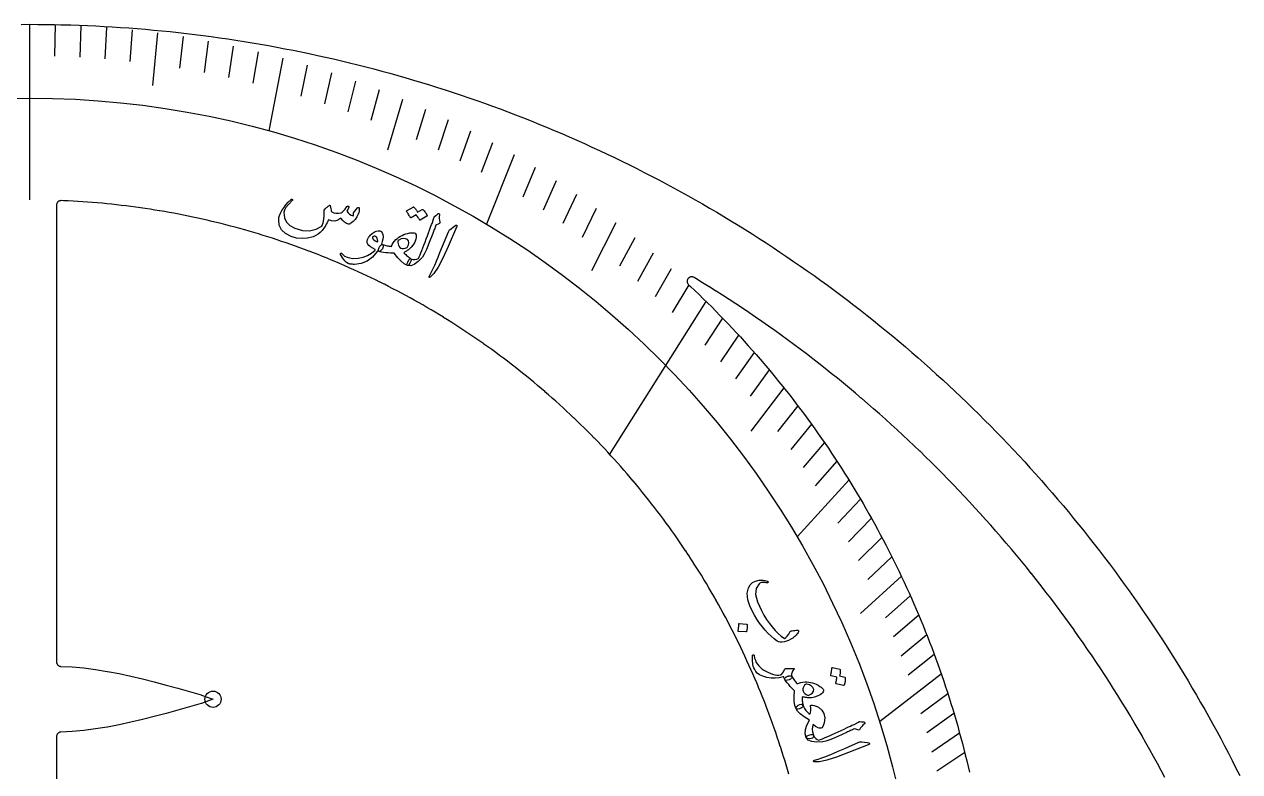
# Model space of a CAD drawing. Header units: millimetres. Extents: x -74 to 74, y -74 to 74.
# Drawn here: x -0.3 to 66.5, y 33.2 to 74.2 of the extents above; entities that cross this region are included whole.
import ezdxf

# ---------------------------------------------------------------- set-up
doc = ezdxf.new("R2010")
doc.units = ezdxf.units.MM
for name, color, linetype in [('CUT_INNER', 6, 'Continuous'), ('CUT_OUTER', 1, 'Continuous'), ('ENGRAVE', 7, 'Continuous'), ('ENGRAVE_FINE', 8, 'Continuous'), ('TEXT', 5, 'Continuous')]:
    doc.layers.add(name, color=color, linetype=linetype)

msp = doc.modelspace()

# ---------------------------------------------------------------- linework, layer by layer
at = {"layer": 'CUT_INNER'}
for points in [[(41.7367, 33.0445), (41.6638, 33.2989), (41.6633, 33.3004), (41.5889, 33.5543), (41.5884, 33.5558), (41.5124, 33.8093), (41.5119, 33.8107), (41.4343, 34.0637), (41.4339, 34.0652), (41.3547, 34.3177), (41.3543, 34.3192), (41.2736, 34.5712), (41.2731, 34.5727), (41.1909, 34.8242), (41.1904, 34.8257), (41.1066, 35.0767), (41.1061, 35.0782), (41.0208, 35.3287), (41.0203, 35.3301), (40.9334, 35.5801), (40.9329, 35.5816), (40.8445, 35.831), (40.844, 35.8324), (40.7541, 36.0813), (40.7536, 36.0828), (40.6621, 36.3311), (40.6616, 36.3326), (40.5686, 36.5803), (40.5681, 36.5818), (40.4736, 36.829), (40.473, 36.8304), (40.377, 37.077), (40.3765, 37.0784), (40.279, 37.3245), (40.2784, 37.3259), (40.1794, 37.5713), (40.1788, 37.5727), (40.0783, 37.8175), (40.0777, 37.819), (39.9757, 38.0631), (39.9751, 38.0646), (39.8715, 38.3081), (39.8709, 38.3095), (39.7659, 38.5524), (39.7653, 38.5538), (39.6588, 38.7961), (39.6582, 38.7975), (39.5502, 39.0391), (39.5496, 39.0405), (39.4401, 39.2815), (39.4395, 39.2829), (39.3285, 39.5231), (39.3279, 39.5245), (39.2155, 39.7641), (39.2148, 39.7655), (39.1009, 40.0044), (39.1003, 40.0057), (38.9849, 40.2439), (38.9842, 40.2453), (38.8674, 40.4828), (38.8668, 40.4842), (38.7485, 40.7209), (38.7478, 40.7223), (38.6281, 40.9583), (38.6274, 40.9597), (38.5062, 41.1949), (38.5055, 41.1963), (38.3829, 41.4308), (38.3822, 41.4322), (38.2582, 41.666), (38.2575, 41.6673), (38.132, 41.9003), (38.1313, 41.9017), (38.0044, 42.1339), (38.0036, 42.1353), (37.8753, 42.3667), (37.8746, 42.368), (37.7448, 42.5987), (37.7441, 42.6), (37.6129, 42.8299), (37.6122, 42.8312), (37.4796, 43.0603), (37.4788, 43.0616), (37.3449, 43.2898), (37.3441, 43.2912), (37.2087, 43.5186), (37.2079, 43.5199), (37.0712, 43.7465), (37.0704, 43.7478), (36.9323, 43.9735), (36.9315, 43.9748), (36.7919, 44.1997), (36.7911, 44.201), (36.6502, 44.425), (36.6494, 44.4263), (36.5071, 44.6495), (36.5063, 44.6507), (36.3627, 44.873), (36.3618, 44.8743), (36.2168, 45.0957), (36.216, 45.097), (36.0697, 45.3175), (36.0688, 45.3187), (35.9211, 45.5383), (35.9202, 45.5396), (35.7712, 45.7583), (35.7703, 45.7595), (35.6199, 45.9773), (35.6191, 45.9786), (35.4673, 46.1954), (35.4665, 46.1966), (35.3134, 46.4125), (35.3125, 46.4138), (35.1582, 46.6288), (35.1573, 46.63), (35.0016, 46.844), (35.0007, 46.8452), (34.8437, 47.0583), (34.8428, 47.0595), (34.6845, 47.2716), (34.6835, 47.2728), (34.5239, 47.4839), (34.523, 47.4851), (34.3621, 47.6953), (34.3612, 47.6965), (34.199, 47.9056), (34.1981, 47.9068), (34.0346, 48.1149), (34.0337, 48.1161), (33.8689, 48.3233), (33.868, 48.3245), (33.702, 48.5306), (33.701, 48.5318), (33.5337, 48.7369), (33.5328, 48.738), (33.3643, 48.9421), (33.3633, 48.9433), (33.1935, 49.1463), (33.1925, 49.1475), (33.0215, 49.3494), (33.0205, 49.3506), (32.8483, 49.5515), (32.8473, 49.5527), (32.6738, 49.7525), (32.6728, 49.7537), (32.4981, 49.9525), (32.4971, 49.9536), (32.3212, 50.1514), (32.3202, 50.1525), (32.143, 50.3491), (32.142, 50.3503), (31.9637, 50.5458), (31.9626, 50.5469), (31.7831, 50.7414), (31.7821, 50.7425), (31.6014, 50.9358), (31.6003, 50.937), (31.4184, 51.1292), (31.4174, 51.1303), (31.2343, 51.3214), (31.2332, 51.3225), (31.049, 51.5125), (31.0479, 51.5136), (30.8625, 51.7024), (30.8615, 51.7035), (30.6749, 51.8912), (30.6738, 51.8923), (30.4861, 52.0789), (30.485, 52.0799), (30.2962, 52.2653), (30.2951, 52.2664), (30.1051, 52.4506), (30.104, 52.4517), (29.9129, 52.6348), (29.9118, 52.6358), (29.7195, 52.8177), (29.7184, 52.8188), (29.5251, 52.9995), (29.524, 53.0005), (29.3295, 53.1801), (29.3284, 53.1811), (29.1329, 53.3594), (29.1317, 53.3604), (28.9351, 53.5376), (28.9339, 53.5386), (28.7362, 53.7145), (28.7351, 53.7155), (28.5363, 53.8902), (28.5351, 53.8912), (28.3353, 54.0647), (28.3341, 54.0657), (28.1332, 54.2379), (28.132, 54.2389), (27.9301, 54.4099), (27.9289, 54.4109), (27.7259, 54.5807), (27.7247, 54.5817), (27.5206, 54.7502), (27.5194, 54.7512), (27.3144, 54.9184), (27.3132, 54.9194), (27.1071, 55.0854), (27.1059, 55.0863), (26.8987, 55.2511), (26.8975, 55.252), (26.6894, 55.4155), (26.6882, 55.4164), (26.4791, 55.5786), (26.4779, 55.5795), (26.2677, 55.7404), (26.2665, 55.7413), (26.0554, 55.9009), (26.0542, 55.9019), (25.8421, 56.0602), (25.8409, 56.0611), (25.6278, 56.2181), (25.6266, 56.219), (25.4126, 56.3747), (25.4113, 56.3756), (25.1964, 56.5299), (25.1951, 56.5308), (24.9792, 56.6839), (24.978, 56.6848), (24.7611, 56.8365), (24.7599, 56.8373), (24.5421, 56.9877), (24.5409, 56.9886), (24.3222, 57.1376), (24.3209, 57.1385), (24.1013, 57.2862), (24.1, 57.2871), (23.8796, 57.4334), (23.8783, 57.4343), (23.6569, 57.5793), (23.6556, 57.5801), (23.4333, 57.7237), (23.432, 57.7246), (23.2089, 57.8668), (23.2076, 57.8676), (22.9836, 58.0085), (22.9823, 58.0094), (22.7574, 58.1489), (22.7561, 58.1497), (22.5304, 58.2878), (22.5291, 58.2886), (22.3025, 58.4254), (22.3012, 58.4261), (22.0738, 58.5615), (22.0724, 58.5623), (21.8442, 58.6962), (21.8429, 58.697), (21.6138, 58.8296), (21.6125, 58.8303), (21.3826, 58.9615), (21.3813, 58.9622), (21.1506, 59.092), (21.1493, 59.0927), (20.9178, 59.221), (20.9165, 59.2218), (20.6843, 59.3487), (20.6829, 59.3494), (20.4499, 59.4749), (20.4486, 59.4756), (20.2148, 59.5996), (20.2134, 59.6003), (19.9789, 59.7229), (19.9775, 59.7236), (19.7422, 59.8448), (19.7409, 59.8455), (19.5049, 59.9652), (19.5035, 59.9659), (19.2667, 60.0842), (19.2654, 60.0848), (19.0279, 60.2017), (19.0265, 60.2023), (18.7883, 60.3177), (18.787, 60.3183), (18.5481, 60.4322), (18.5467, 60.4329), (18.3071, 60.5453), (18.3057, 60.5459), (18.0654, 60.6569), (18.0641, 60.6575), (17.8231, 60.767), (17.8217, 60.7676), (17.5801, 60.8756), (17.5787, 60.8762), (17.3364, 60.9827), (17.335, 60.9833), (17.0921, 61.0883), (17.0907, 61.089), (16.8471, 61.1925), (16.8457, 61.1931), (16.6015, 61.2951), (16.6001, 61.2957), (16.3553, 61.3962), (16.3539, 61.3968), (16.1085, 61.4958), (16.1071, 61.4964), (15.861, 61.5939), (15.8596, 61.5944), (15.613, 61.6904), (15.6116, 61.691), (15.3644, 61.7855), (15.3629, 61.786), (15.1152, 61.879), (15.1137, 61.8795), (14.8654, 61.971), (14.8639, 61.9715), (14.615, 62.0614), (14.6136, 62.0619), (14.3641, 62.1503), (14.3627, 62.1508), (14.1127, 62.2377), (14.1113, 62.2382), (13.8608, 62.3235), (13.8593, 62.324), (13.6083, 62.4078), (13.6068, 62.4083), (13.3553, 62.4905), (13.3538, 62.491), (13.1018, 62.5717), (13.1003, 62.5721), (12.8478, 62.6513), (12.8463, 62.6517), (12.5933, 62.7293), (12.5918, 62.7298), (12.3384, 62.8058), (12.3369, 62.8063), (12.0829, 62.8808), (12.0815, 62.8812), (11.8271, 62.9541), (11.8256, 62.9545), (11.5708, 63.0259), (11.5693, 63.0263), (11.314, 63.0961), (11.3125, 63.0965), (11.0568, 63.1647), (11.0554, 63.1651), (10.7992, 63.2318), (10.7978, 63.2322), (10.5412, 63.2973), (10.5398, 63.2976), (10.2829, 63.3612), (10.2814, 63.3615), (10.0241, 63.4235), (10.0226, 63.4238), (9.7649, 63.4842), (9.7634, 63.4845), (9.5054, 63.5433), (9.5039, 63.5436), (9.2455, 63.6008), (9.244, 63.6011), (8.9853, 63.6567), (8.9838, 63.6571), (8.7247, 63.7111), (8.7232, 63.7114), (8.4638, 63.7638), (8.4623, 63.7641), (8.2026, 63.8149), (8.2011, 63.8152), (7.941, 63.8645), (7.9395, 63.8648), (7.6792, 63.9124), (7.6777, 63.9127), (7.4171, 63.9587), (7.4156, 63.959), (7.1547, 64.0034), (7.1532, 64.0037), (6.892, 64.0465), (6.8905, 64.0468), (6.6291, 64.088), (6.6276, 64.0882), (6.3659, 64.1279), (6.3644, 64.1281), (6.1025, 64.1661), (6.101, 64.1663), (5.8389, 64.2027), (5.8374, 64.203), (5.575, 64.2378), (5.5735, 64.238), (5.3109, 64.2712), (5.3094, 64.2714), (5.0467, 64.3029), (5.0452, 64.3031), (4.7822, 64.3331), (4.7807, 64.3333), (4.5176, 64.3616), (4.516, 64.3618), (4.2528, 64.3885), (4.2512, 64.3887), (3.9878, 64.4138), (3.9863, 64.414), (3.7227, 64.4375), (3.7211, 64.4376), (3.4574, 64.4595), (3.4559, 64.4596), (3.192, 64.4799), (3.1905, 64.48), (2.9265, 64.4987), (2.925, 64.4988), (2.6609, 64.5158), (2.6593, 64.5159), (2.3951, 64.5313), (2.3936, 64.5314), (2.1293, 64.5452), (2.1278, 64.5453), (1.8634, 64.5575), (1.8619, 64.5575), (1.745, 64.5622), (1.7198, 64.5619), (1.6948, 64.5591), (1.6702, 64.5538), (1.6463, 64.5461), (1.6232, 64.536), (1.6013, 64.5237), (1.5808, 64.5091), (1.5618, 64.4927), (1.5445, 64.4743), (1.5292, 64.4544), (1.516, 64.433), (1.505, 64.4104), (1.4963, 64.3867), (1.49, 64.3624), (1.4863, 64.3375), (1.485, 64.3124), (1.485, 39.218), (1.4861, 39.1943), (1.4895, 39.1707), (1.4951, 39.1476), (1.5029, 39.1251), (1.5128, 39.1034), (1.5247, 39.0828), (1.5385, 39.0634), (1.5541, 39.0454), (1.5714, 39.029), (1.5901, 39.0143), (1.6101, 39.0015), (1.6313, 38.9906), (1.6534, 38.9817), (1.6762, 38.975), (1.6996, 38.9705), (1.7233, 38.9683), (2.3379, 38.9395), (2.3431, 38.9392), (2.9838, 38.882), (2.9885, 38.8815), (3.6297, 38.7997), (3.6339, 38.7991), (4.2757, 38.6953), (4.2792, 38.6947), (4.9216, 38.5717), (4.9246, 38.5711), (5.5676, 38.432), (5.5699, 38.4314), (6.2135, 38.279), (6.2153, 38.2785), (6.8594, 38.1156), (6.8607, 38.1152), (7.5047, 37.9445), (8.1505, 37.7675), (8.7964, 37.5857), (8.7977, 37.5854), (9.4391, 37.3974), (9.4462, 37.3951), (10.0823, 37.1665), (10.0875, 37.1643), (10.0823, 37.1622), (9.4462, 36.9336), (9.4391, 36.9313), (8.7977, 36.7433), (8.7964, 36.743), (8.1522, 36.5616), (7.5067, 36.3848), (6.8607, 36.2135), (6.8594, 36.2131), (6.2153, 36.0502), (6.2135, 36.0497), (5.5699, 35.8973), (5.5676, 35.8967), (4.9246, 35.7576), (4.9216, 35.757), (4.2792, 35.634), (4.2757, 35.6334), (3.6339, 35.5296), (3.6297, 35.529), (2.9885, 35.4472), (2.9838, 35.4467), (2.3431, 35.3895), (2.3379, 35.3892), (1.7233, 35.3604), (1.6996, 35.3582), (1.6762, 35.3537), (1.6534, 35.347), (1.6313, 35.3381), (1.6101, 35.3272), (1.5901, 35.3144), (1.5714, 35.2997), (1.5541, 35.2833), (1.5385, 35.2653), (1.5247, 35.2459), (1.5128, 35.2253), (1.5029, 35.2036), (1.4951, 35.1811), (1.4895, 35.158), (1.4861, 35.1344), (1.485, 35.1107), (1.485, 22.7638)], [(62.411, 32.8695), (62.2089, 33.2505), (62.2082, 33.2518), (62.0037, 33.6316), (62.003, 33.6329), (61.7962, 34.0114), (61.7954, 34.0127), (61.5863, 34.3899), (61.5856, 34.3912), (61.3741, 34.7671), (61.3734, 34.7685), (61.1597, 35.1431), (61.1589, 35.1444), (60.9429, 35.5177), (60.9421, 35.519), (60.7238, 35.8909), (60.723, 35.8923), (60.5024, 36.2629), (60.5016, 36.2642), (60.2788, 36.6334), (60.278, 36.6347), (60.0529, 37.0026), (60.0521, 37.0039), (59.8247, 37.3704), (59.8239, 37.3717), (59.5943, 37.7367), (59.5934, 37.738), (59.3616, 38.1017), (59.3608, 38.103), (59.1267, 38.4652), (59.1259, 38.4665), (58.8896, 38.8273), (58.8887, 38.8286), (58.6502, 39.1879), (58.6494, 39.1892), (58.4087, 39.547), (58.4078, 39.5483), (58.1649, 39.9047), (58.164, 39.9059), (57.919, 40.2608), (57.9181, 40.2621), (57.6708, 40.6154), (57.6699, 40.6167), (57.4205, 40.9685), (57.4196, 40.9698), (57.1681, 41.3201), (57.1672, 41.3213), (56.9135, 41.6701), (56.9126, 41.6713), (56.6567, 42.0185), (56.6558, 42.0198), (56.3978, 42.3654), (56.3969, 42.3666), (56.1368, 42.7106), (56.1359, 42.7118), (55.8737, 43.0543), (55.8727, 43.0555), (55.6085, 43.3963), (55.6075, 43.3975), (55.3411, 43.7367), (55.3402, 43.7379), (55.0717, 44.0754), (55.0708, 44.0766), (54.8003, 44.4125), (54.7993, 44.4137), (54.5267, 44.7479), (54.5257, 44.7491), (54.2511, 45.0816), (54.2501, 45.0828), (53.9735, 45.4137), (53.9725, 45.4149), (53.6938, 45.744), (53.6928, 45.7452), (53.4121, 46.0726), (53.4111, 46.0738), (53.1284, 46.3995), (53.1274, 46.4006), (52.8427, 46.7246), (52.8417, 46.7257), (52.555, 47.0479), (52.554, 47.0491), (52.2654, 47.3695), (52.2643, 47.3707), (51.9737, 47.6893), (51.9727, 47.6905), (51.6801, 48.0073), (51.6791, 48.0085), (51.3846, 48.3235), (51.3835, 48.3246), (51.0871, 48.6379), (51.086, 48.639), (50.7877, 48.9505), (50.7866, 48.9516), (50.4864, 49.2612), (50.4853, 49.2623), (50.1832, 49.57), (50.1821, 49.5711), (49.8781, 49.877), (49.877, 49.8781), (49.5711, 50.1821), (49.57, 50.1832), (49.2623, 50.4853), (49.2612, 50.4864), (48.9516, 50.7866), (48.9505, 50.7877), (48.639, 51.086), (48.6379, 51.0871), (48.3246, 51.3835), (48.3235, 51.3846), (48.0085, 51.6791), (48.0073, 51.6801), (47.6905, 51.9727), (47.6893, 51.9737), (47.3707, 52.2643), (47.3695, 52.2654), (47.0491, 52.554), (47.0479, 52.555), (46.7257, 52.8417), (46.7246, 52.8427), (46.4006, 53.1274), (46.3995, 53.1284), (46.0738, 53.4111), (46.0726, 53.4121), (45.7452, 53.6928), (45.744, 53.6938), (45.4149, 53.9725), (45.4137, 53.9735), (45.0828, 54.2501), (45.0816, 54.2511), (44.7491, 54.5257), (44.7479, 54.5267), (44.4137, 54.7993), (44.4125, 54.8003), (44.0766, 55.0708), (44.0754, 55.0717), (43.7379, 55.3402), (43.7367, 55.3411), (43.3975, 55.6075), (43.3963, 55.6085), (43.0555, 55.8727), (43.0543, 55.8737), (42.7118, 56.1359), (42.7106, 56.1368), (42.3666, 56.3969), (42.3654, 56.3978), (42.0198, 56.6558), (42.0185, 56.6567), (41.6713, 56.9126), (41.6701, 56.9135), (41.3213, 57.1672), (41.3201, 57.1681), (40.9698, 57.4196), (40.9685, 57.4205), (40.6167, 57.6699), (40.6154, 57.6708), (40.2621, 57.9181), (40.2608, 57.919), (39.9059, 58.164), (39.9047, 58.1649), (39.5483, 58.4078), (39.547, 58.4087), (39.1892, 58.6494), (39.1879, 58.6502), (38.8286, 58.8887), (38.8273, 58.8896), (38.4665, 59.1259), (38.4652, 59.1267), (38.103, 59.3608), (38.1017, 59.3616), (37.738, 59.5934), (37.7367, 59.5943), (37.3717, 59.8239), (37.3704, 59.8247), (37.0039, 60.0521), (37.0026, 60.0529), (36.6347, 60.278), (36.6334, 60.2788), (36.5308, 60.3407), (36.5093, 60.3523), (36.4867, 60.3617), (36.4634, 60.3689), (36.4394, 60.3738), (36.4151, 60.3763), (36.3907, 60.3765), (36.3664, 60.3742), (36.3424, 60.3696), (36.319, 60.3626), (36.2963, 60.3534), (36.2747, 60.3421), (36.2543, 60.3287), (36.2353, 60.3133), (36.2178, 60.2962), (36.2022, 60.2775), (36.1884, 60.2573), (36.1767, 60.2358), (36.1671, 60.2134), (36.1598, 60.1901), (36.1547, 60.1662), (36.1521, 60.1419), (36.1518, 60.1174), (36.1539, 60.0931), (36.1583, 60.0691), (36.1651, 60.0456), (36.1742, 60.0229), (36.1854, 60.0012), (36.1987, 59.9807), (36.2139, 59.9616), (36.2309, 59.944), (36.3312, 59.8503), (36.5676, 59.6266), (36.8026, 59.4015), (37.0362, 59.175), (37.2684, 58.947), (37.4992, 58.7177), (37.7286, 58.4869), (37.9565, 58.2547), (38.1831, 58.0211), (38.4082, 57.7861), (38.6318, 57.5497), (38.854, 57.312), (39.0748, 57.0729), (39.294, 56.8325), (39.5118, 56.5907), (39.7281, 56.3476), (39.9429, 56.1032), (40.1562, 55.8574), (40.368, 55.6104), (40.5783, 55.362), (40.7871, 55.1124), (40.9943, 54.8615), (41.1999, 54.6093), (41.404, 54.3559), (41.6066, 54.1012), (41.8076, 53.8453), (42.007, 53.5882), (42.2048, 53.3298), (42.4011, 53.0703), (42.5957, 52.8095), (42.7888, 52.5475), (42.9802, 52.2844), (43.17, 52.0201), (43.3582, 51.7546), (43.5448, 51.488), (43.7297, 51.2203), (43.9129, 50.9514), (44.0946, 50.6814), (44.2745, 50.4103), (44.4528, 50.138), (44.6294, 49.8647), (44.8044, 49.5904), (44.9776, 49.3149), (45.1492, 49.0384), (45.319, 48.7609), (45.4872, 48.4823), (45.6536, 48.2026), (45.8183, 47.922), (45.9813, 47.6404), (46.1426, 47.3577), (46.3021, 47.0741), (46.4599, 46.7895), (46.6159, 46.504), (46.7702, 46.2175), (46.9227, 45.93), (47.0735, 45.6416), (47.2225, 45.3523), (47.3697, 45.0621), (47.5151, 44.771), (47.6587, 44.479), (47.8005, 44.1862), (47.9406, 43.8925), (48.0788, 43.5979), (48.2152, 43.3024), (48.3498, 43.0062), (48.4826, 42.7091), (48.6136, 42.4112), (48.7427, 42.1125), (48.87, 41.8131), (48.9954, 41.5128), (49.119, 41.2118), (49.2408, 40.91), (49.3607, 40.6075), (49.4787, 40.3043), (49.5949, 40.0003), (49.7092, 39.6957), (49.8217, 39.3903), (49.9323, 39.0843), (50.041, 38.7776), (50.1478, 38.4702), (50.2527, 38.1622), (50.3557, 37.8535), (50.4568, 37.5442), (50.5561, 37.2343), (50.6534, 36.9238), (50.7488, 36.6127), (50.8423, 36.301), (50.9339, 35.9888), (51.0236, 35.676), (51.1113, 35.3626), (51.1972, 35.0487), (51.2811, 34.7343), (51.363, 34.4194), (51.4431, 34.104), (51.5212, 33.7881), (51.5973, 33.4718), (51.6716, 33.1549)]]:
    msp.add_lwpolyline(points, dxfattribs=at)
at = {"layer": 'CUT_OUTER'}
msp.add_lwpolyline([(-0.4556, 74.2486), (0, 74.25), (0.4556, 74.2486), (0.9112, 74.2444), (1.3667, 74.2374), (1.7127, 74.23), (1.7355, 74.2295), (1.8214, 74.2277), (2.2768, 74.2151), (2.7322, 74.1997), (3.1874, 74.1816), (3.6425, 74.1606), (4.0975, 74.1369), (4.5523, 74.1103), (5.0069, 74.081), (5.4614, 74.0489), (5.9157, 74.014), (6.3697, 73.9763), (6.8235, 73.9358), (7.277, 73.8925), (7.7303, 73.8465), (8.1832, 73.7977), (8.6359, 73.7461), (9.0882, 73.6917), (9.5402, 73.6345), (9.9919, 73.5746), (10.4431, 73.5119), (10.894, 73.4465), (11.3444, 73.3782), (11.7945, 73.3072), (12.244, 73.2335), (12.6932, 73.157), (13.1418, 73.0777), (13.59, 72.9957), (14.0376, 72.911), (14.4847, 72.8235), (14.9313, 72.7332), (15.3773, 72.6402), (15.8227, 72.5445), (16.2675, 72.446), (16.7117, 72.3449), (17.1553, 72.241), (17.5983, 72.1343), (18.0405, 72.025), (18.4821, 71.913), (18.923, 71.7982), (19.3632, 71.6807), (19.8027, 71.5606), (20.2414, 71.4377), (20.6794, 71.3122), (21.1165, 71.1839), (21.5529, 71.053), (21.9885, 70.9195), (22.4232, 70.7832), (22.8571, 70.6443), (23.2901, 70.5027), (23.7223, 70.3585), (24.1536, 70.2116), (24.5839, 70.0621), (25.0134, 69.9099), (25.4418, 69.7551), (25.8694, 69.5977), (26.2959, 69.4376), (26.7215, 69.275), (27.1461, 69.1097), (27.5696, 68.9419), (27.9921, 68.7714), (28.4135, 68.5983), (28.8339, 68.4227), (29.2532, 68.2445), (29.6714, 68.0637), (30.0885, 67.8804), (30.5044, 67.6945), (30.9192, 67.506), (31.3328, 67.3151), (31.7453, 67.1215), (32.1565, 66.9255), (32.5666, 66.7269), (32.9754, 66.5258), (33.383, 66.3222), (33.7893, 66.1162), (34.1943, 65.9076), (34.5981, 65.6965), (35.0005, 65.483), (35.4017, 65.267), (35.8015, 65.0486), (36.1999, 64.8277), (36.597, 64.6043), (36.9927, 64.3786), (37.3871, 64.1504), (37.78, 63.9198), (38.1715, 63.6867), (38.5615, 63.4513), (38.9501, 63.2135), (39.3373, 62.9733), (39.7229, 62.7308), (40.1071, 62.4859), (40.4897, 62.2386), (40.8709, 61.989), (41.2505, 61.737), (41.6285, 61.4828), (42.005, 61.2262), (42.3798, 60.9673), (42.7531, 60.7061), (43.1248, 60.4426), (43.4949, 60.1769), (43.8633, 59.9089), (44.2301, 59.6386), (44.5952, 59.3661), (44.9586, 59.0914), (45.3203, 58.8144), (45.6803, 58.5352), (46.0386, 58.2538), (46.3952, 57.9702), (46.75, 57.6844), (47.1031, 57.3965), (47.4544, 57.1064), (47.8039, 56.8142), (48.1516, 56.5198), (48.4975, 56.2233), (48.8416, 55.9246), (49.1838, 55.6239), (49.5242, 55.321), (49.8627, 55.0161), (50.1993, 54.7091), (50.5341, 54.4001), (50.8669, 54.089), (51.1978, 53.7759), (51.5268, 53.4607), (51.8539, 53.1435), (52.179, 52.8244), (52.5021, 52.5032), (52.8233, 52.1801), (53.1425, 51.855), (53.4597, 51.5279), (53.7748, 51.1989), (54.088, 50.868), (54.3991, 50.5352), (54.7081, 50.2004), (55.0151, 49.8638), (55.32, 49.5253), (55.6229, 49.1849), (55.9236, 48.8427), (56.2223, 48.4987), (56.5188, 48.1528), (56.8132, 47.8051), (57.1054, 47.4556), (57.3955, 47.1043), (57.6835, 46.7512), (57.9693, 46.3964), (58.2529, 46.0398), (58.5343, 45.6815), (58.8134, 45.3215), (59.0904, 44.9598), (59.3652, 44.5964), (59.6377, 44.2313), (59.908, 43.8645), (60.176, 43.4961), (60.4418, 43.1261), (60.7052, 42.7544), (60.9664, 42.3811), (61.2253, 42.0062), (61.4819, 41.6298), (61.7362, 41.2517), (61.9881, 40.8721), (62.2378, 40.491), (62.485, 40.1084), (62.73, 39.7242), (62.9725, 39.3386), (63.2127, 38.9514), (63.4505, 38.5628), (63.686, 38.1728), (63.919, 37.7813), (64.1496, 37.3884), (64.3778, 36.9941), (64.6036, 36.5984), (64.8269, 36.2013), (65.0478, 35.8028), (65.2663, 35.403), (65.4823, 35.0019), (65.6958, 34.5994), (65.9069, 34.1957), (66.1155, 33.7906), (66.3216, 33.3843), (66.5252, 32.9768)], dxfattribs=at)
at = {"layer": 'ENGRAVE'}
for points in [[(0, 74.25), (0, 64.5975)], [(13.9273, 72.3886), (13.159, 68.3952)], [(26.638, 67.0745), (25.1236, 63.2614)], [(37.1858, 59.0284), (31.8915, 50.6243)], [(45.0479, 49.2021), (42.1952, 46.0863)], [(50.122, 38.5447), (46.7176, 35.9267)]]:
    msp.add_lwpolyline(points, dxfattribs=at)
for centre, radius in [((0, 21.2174), 48.9785), ((10.0883, 37.1643), 0.4455)]:
    msp.add_circle(centre, radius, dxfattribs=at)
at = {"layer": 'ENGRAVE_FINE'}
for points in [[(1.4138, 74.2312), (1.3807, 72.494)], [(2.8263, 74.1746), (2.7601, 72.4382)], [(4.2362, 74.0805), (4.137, 72.3455)], [(5.6423, 73.949), (5.51, 72.2158)], [(7.0432, 73.7802), (6.7678, 70.8954)], [(8.4377, 73.5745), (8.2395, 71.8465)], [(9.8246, 73.332), (9.5935, 71.6074)], [(11.2026, 73.0533), (10.9388, 71.3326)], [(12.5706, 72.7386), (12.274, 71.0224)], [(15.2716, 72.0036), (14.9098, 70.2978)], [(16.6023, 71.5842), (16.2081, 69.8845)], [(17.9185, 71.1312), (17.492, 69.438)], [(19.219, 70.645), (18.7602, 68.9588)], [(20.5027, 70.1264), (19.6847, 67.3283)], [(21.7688, 69.5762), (21.2461, 67.9057)], [(23.0163, 68.9951), (22.4618, 67.3331)], [(24.2442, 68.3839), (23.6582, 66.731)], [(25.4517, 67.7434), (24.8343, 66.1001)], [(27.8022, 66.3781), (27.1226, 64.7554)], [(28.9438, 65.6551), (28.2333, 64.0435)], [(30.062, 64.9065), (29.3209, 63.3064)], [(31.1561, 64.1331), (30.3846, 62.545)], [(32.2255, 63.3359), (30.8889, 60.7089)], [(33.2698, 62.516), (32.4382, 60.9534)], [(34.2884, 61.6743), (33.4272, 60.1252)], [(35.2809, 60.8118), (34.3902, 59.2766)], [(36.2468, 59.9295), (35.327, 58.4087)], [(38.0976, 58.1095), (37.1204, 56.6189)], [(38.982, 57.1738), (37.9764, 55.699)], [(39.8386, 56.2223), (38.8051, 54.7638)], [(40.6673, 55.2561), (39.6061, 53.8142)], [(41.4679, 54.276), (39.6523, 51.8996)], [(42.2404, 53.2831), (41.1248, 51.8759)], [(42.9846, 52.2783), (41.8424, 50.8891)], [(43.7006, 51.2626), (42.532, 49.8918)], [(44.3884, 50.2369), (43.1938, 48.8849)], [(45.6793, 48.1592), (44.4338, 46.8461)], [(46.2827, 47.1089), (45.0123, 45.8159)], [(46.8581, 46.0523), (45.5632, 44.7797)], [(47.4058, 44.9901), (46.0869, 43.7384)], [(47.926, 43.9232), (45.6856, 41.8699)], [(48.4189, 42.8523), (47.0529, 41.6434)], [(48.8846, 41.7783), (47.4957, 40.5913)], [(49.3235, 40.7019), (47.9122, 39.5372)], [(49.7359, 39.6238), (48.3025, 38.4818)], [(50.4823, 37.4654), (49.0061, 36.3699)], [(50.8169, 36.3865), (49.32, 35.3147)], [(51.1262, 35.3086), (49.6091, 34.2608)], [(51.4108, 34.2324), (49.8738, 33.209)]]:
    msp.add_lwpolyline(points, dxfattribs=at)
at = {"layer": 'TEXT'}
for points in [[(18.022, 64.1607), (18.0375, 64.1763), (18.0531, 64.1856), (18.0685, 64.1886), (18.0839, 64.1853), (18.1014, 64.1754), (18.1143, 64.1624), (18.1226, 64.1462), (18.1264, 64.1269), (18.1285, 64.0626), (18.1181, 63.9884), (18.095, 63.9043), (18.0593, 63.8104), (17.9858, 63.6634), (17.8967, 63.5318), (17.792, 63.4157), (17.672, 63.3148), (17.6365, 63.2933), (17.6017, 63.2797), (17.5678, 63.2739), (17.5346, 63.2761), (17.4269, 63.3129), (17.3214, 63.3782), (17.2179, 63.472), (17.1162, 63.5942), (16.9464, 63.4879), (16.7773, 63.4394), (16.6087, 63.4486), (16.4399, 63.5156), (16.3987, 63.4259), (16.3564, 63.3407), (16.3132, 63.2599), (16.2689, 63.1836), (16.2235, 63.1112), (16.1767, 63.0422), (16.1284, 62.9765), (16.0788, 62.9141), (15.978, 62.8059), (15.8632, 62.7142), (15.7345, 62.6389), (15.592, 62.5799), (15.2832, 62.502), (14.9799, 62.4777), (14.6814, 62.5068), (14.3865, 62.5894), (14.0768, 62.7473), (13.8588, 62.955), (13.7324, 63.2139), (13.6977, 63.5251), (13.7126, 63.6283), (13.7472, 63.7447), (13.8018, 63.8744), (13.8763, 64.0171), (13.9714, 64.1692), (14.086, 64.3222), (14.2203, 64.476), (14.3746, 64.6304), (14.3859, 64.6396), (14.3978, 64.6449), (14.4103, 64.6463), (14.4233, 64.6438), (14.4354, 64.6385), (14.4451, 64.6316), (14.4524, 64.623), (14.4573, 64.6128), (14.4585, 64.5998), (14.4562, 64.5873), (14.4504, 64.5754), (14.4411, 64.5641), (14.2413, 64.3569), (14.0987, 64.1792), (14.0127, 64.0314), (13.9826, 63.9137), (14.0089, 63.6239), (14.1192, 63.3826), (14.3135, 63.1891), (14.5919, 63.0421), (15.0113, 62.9238), (15.3968, 62.9045), (15.7502, 62.9851), (16.0729, 63.1666), (16.1392, 63.3419), (16.1816, 63.5375), (16.1999, 63.7536), (16.1935, 63.9903), (16.1907, 64.015), (16.192, 64.0358), (16.1974, 64.0525), (16.2069, 64.0651), (16.2488, 64.1049), (16.2886, 64.1421), (16.3262, 64.1767), (16.3616, 64.2087), (16.3946, 64.2375), (16.4249, 64.2627), (16.4526, 64.2841), (16.4777, 64.3019), (16.4906, 64.3085), (16.5018, 64.3089), (16.5113, 64.3031), (16.5189, 64.2911), (16.5221, 64.283), (16.5263, 64.2708), (16.5314, 64.2544), (16.5374, 64.234), (16.5437, 64.2096), (16.55, 64.1816), (16.556, 64.1499), (16.5618, 64.1145), (16.5748, 64.0456), (16.5882, 63.9941), (16.6019, 63.9599), (16.6161, 63.9431), (16.7257, 63.8894), (16.8466, 63.8641), (16.9788, 63.8672), (17.1227, 63.8987), (17.1843, 63.9331), (17.2586, 64.0001), (17.3456, 64.0997), (17.4454, 64.2319), (17.4549, 64.2444), (17.4669, 64.2534), (17.4813, 64.2589), (17.4981, 64.2609), (17.513, 64.2605), (17.526, 64.2571), (17.5371, 64.2507), (17.5464, 64.2412), (17.5521, 64.2074), (17.5377, 64.154), (17.5031, 64.0811), (17.4485, 63.9886), (17.5147, 63.8991), (17.5941, 63.8253), (17.6869, 63.7673), (17.7931, 63.7249), (17.805, 63.757), (17.8116, 63.7842), (17.813, 63.8067), (17.8092, 63.8244), (17.8038, 63.8419), (17.8026, 63.8576), (17.8059, 63.8714), (17.8134, 63.8834)], [(21.5922, 64.0772), (21.6003, 64.0797), (21.6095, 64.0789), (21.6199, 64.075), (21.6314, 64.0679), (21.6667, 64.0308), (21.6997, 63.9927), (21.7306, 63.9538), (21.7592, 63.914), (21.7858, 63.8729), (21.8105, 63.8302), (21.8332, 63.7857), (21.8539, 63.7396), (21.8563, 63.7276), (21.8546, 63.717), (21.8489, 63.7078), (21.839, 63.7), (21.4698, 63.4901), (21.4621, 63.4888), (21.4537, 63.493), (21.4447, 63.5028), (21.4352, 63.5181), (21.4296, 63.5306), (21.4196, 63.5489), (21.405, 63.5731), (21.3859, 63.6032), (21.3622, 63.6395), (21.3336, 63.6825), (21.3001, 63.7321), (21.2617, 63.7884), (20.9742, 63.6235), (20.9629, 63.6197), (20.9522, 63.6227), (20.9423, 63.6325), (20.933, 63.6491), (20.9249, 63.6635), (20.9119, 63.6856), (20.8938, 63.7153), (20.8707, 63.7526), (20.8421, 63.7979), (20.8072, 63.8513), (20.7661, 63.9129), (20.7188, 63.9826), (20.715, 63.9922), (20.7151, 64), (20.7189, 64.0059), (20.7266, 64.0099), (21.0906, 64.2118), (21.0987, 64.2143), (21.1079, 64.2137), (21.1183, 64.2099), (21.1298, 64.2029), (21.161, 64.1735), (21.1901, 64.1427), (21.2172, 64.1106), (21.2422, 64.0772), (21.2653, 64.0427), (21.2866, 64.0075), (21.3062, 63.9715), (21.3239, 63.9348)], [(22.2699, 63.6921), (22.3346, 63.7442), (22.3855, 63.7857), (22.4226, 63.8166), (22.4459, 63.837), (22.4621, 63.8493), (22.478, 63.8558), (22.4936, 63.8564), (22.509, 63.8513), (22.5237, 63.8402), (22.5329, 63.8254), (22.5367, 63.8069), (22.535, 63.7847), (22.5242, 63.6771), (22.5249, 63.5746), (22.5371, 63.4771), (22.5608, 63.3847), (22.5661, 63.3564), (22.5587, 63.3316), (22.5386, 63.3102), (22.5059, 63.2923), (22.3433, 63.2149), (22.3193, 63.1543), (22.2958, 63.0947), (22.2728, 63.0362), (22.2504, 62.9786), (22.2285, 62.9222), (22.2072, 62.8667), (22.1863, 62.8123), (22.1661, 62.759), (21.9772, 62.2655), (21.8188, 61.8854), (21.6917, 61.6183), (21.5966, 61.4639), (21.3643, 61.2158), (21.1499, 61.0551), (20.9532, 60.9819), (20.7735, 60.996), (20.7695, 60.9981), (20.7654, 61.0002), (20.7614, 61.0024), (20.7573, 61.0045), (20.7453, 61.0404), (20.7576, 61.1018), (20.7941, 61.1887), (20.8549, 61.3012), (20.8805, 61.3412), (20.908, 61.3657), (20.9372, 61.3749), (20.9681, 61.3686), (21.0831, 61.3351), (21.1896, 61.3274), (21.2878, 61.3458), (21.3778, 61.3902), (21.4203, 61.4784), (21.4662, 61.5799), (21.5155, 61.6949), (21.5683, 61.8232), (21.6244, 61.9643), (21.6838, 62.1175), (21.7465, 62.2828), (21.8123, 62.4603), (21.8782, 62.6342), (21.9368, 62.7907), (21.9882, 62.93), (22.0323, 63.0519), (22.0698, 63.1562), (22.1013, 63.2426), (22.1266, 63.311), (22.146, 63.3615), (22.2265, 63.6199), (22.2374, 63.6439), (22.2482, 63.6639), (22.2591, 63.68), (22.2699, 63.6921)], [(19.1185, 61.7606), (18.8583, 61.4581), (18.5611, 61.2414), (18.2275, 61.1093), (17.857, 61.0607), (17.8084, 61.0605), (17.7612, 61.062), (17.7153, 61.065), (17.6707, 61.0696), (17.6279, 61.0759), (17.5872, 61.0842), (17.5485, 61.0944), (17.5119, 61.1065), (17.4301, 61.1579), (17.3345, 61.2564), (17.2248, 61.4019), (17.1003, 61.5943), (17.0886, 61.6192), (17.0845, 61.6402), (17.0878, 61.6575), (17.0987, 61.671), (17.1135, 61.6787), (17.1287, 61.6786), (17.1442, 61.6707), (17.1601, 61.6551), (17.316, 61.5159), (17.5198, 61.428), (17.7724, 61.3908), (18.0746, 61.4033), (18.3412, 61.454), (18.5853, 61.5441), (18.807, 61.6741), (19.0061, 61.8444), (19.0089, 61.8524), (19.0094, 61.8596), (19.0076, 61.8659), (19.0035, 61.8713), (18.8644, 61.9464), (18.7502, 62.0196), (18.661, 62.0913), (18.5969, 62.1616), (18.559, 62.2422), (18.5532, 62.3326), (18.5794, 62.4328), (18.6379, 62.5429), (18.6471, 62.5568), (18.6569, 62.5708), (18.6673, 62.5848), (18.6784, 62.5989), (18.6903, 62.6132), (18.7031, 62.6281), (18.7168, 62.6436), (18.7313, 62.6596), (18.8361, 62.7586), (18.9424, 62.8318), (19.05, 62.8793), (19.1591, 62.9009), (19.2578, 62.8946), (19.3343, 62.8585), (19.3886, 62.7927), (19.4206, 62.6972), (19.4321, 62.5796), (19.4233, 62.4534), (19.3942, 62.3187), (19.3448, 62.1754), (19.3531, 62.1717), (19.3612, 62.1683), (19.3693, 62.1653), (19.3771, 62.1627), (19.385, 62.1601), (19.393, 62.1571), (19.4012, 62.1537), (19.4095, 62.15), (19.4348, 62.1305), (19.4481, 62.1019), (19.4493, 62.0642), (19.4385, 62.0173), (19.4202, 61.9688), (19.3969, 61.922), (19.3687, 61.8769), (19.3356, 61.8334), (19.3022, 61.7973), (19.2731, 61.774), (19.2481, 61.7635), (19.2274, 61.7659), (19.1487, 61.8032), (19.1446, 61.7958), (19.1381, 61.7862), (19.1295, 61.7745), (19.1185, 61.7606)], [(23.3609, 63.1554), (23.4439, 63.2081), (23.4917, 63.2161), (23.5041, 63.1798), (23.481, 63.099), (23.0173, 62.047), (22.7286, 61.4034), (22.4648, 60.9081), (22.2277, 60.5599), (22.018, 60.3584), (21.9936, 60.346), (21.9759, 60.3419), (21.9648, 60.3461), (21.9603, 60.3587), (21.9601, 60.3746), (21.9638, 60.3929), (21.9715, 60.4137), (21.9832, 60.4369), (22.0821, 60.6134), (22.1789, 60.8051), (22.2735, 61.012), (22.3658, 61.2344), (22.3909, 61.2919), (22.457, 61.4482), (22.5639, 61.7034), (22.7112, 62.0578), (23.0286, 62.8484), (23.0482, 62.8889), (23.0704, 62.924), (23.0952, 62.9537), (23.1225, 62.9779)], [(19.1404, 62.328), (19.1323, 62.4261), (19.1093, 62.5034), (19.0714, 62.5598), (19.0186, 62.5953), (18.9804, 62.602), (18.9435, 62.6015), (18.9078, 62.5941), (18.8735, 62.5796), (18.86, 62.5697), (18.8524, 62.5559), (18.8507, 62.538), (18.8548, 62.5163), (18.8806, 62.4579), (18.9314, 62.4028), (19.0071, 62.3509), (19.1078, 62.302), (19.1193, 62.2992), (19.1285, 62.3026), (19.1356, 62.3122), (19.1404, 62.328)], [(21.1909, 62.7726), (21.1969, 62.7693), (21.2023, 62.7661), (21.207, 62.7629), (21.211, 62.7597), (21.2147, 62.7563), (21.2182, 62.7527), (21.2216, 62.7489), (21.2248, 62.7447), (21.2519, 62.6834), (21.2632, 62.6136), (21.2587, 62.5355), (21.2385, 62.449), (21.1744, 62.2853), (21.0902, 62.1379), (20.986, 62.0067), (20.8621, 61.8915), (20.83, 61.866), (20.7969, 61.841), (20.7628, 61.8165), (20.7276, 61.7924), (20.6915, 61.7689), (20.6543, 61.746), (20.6162, 61.7235), (20.577, 61.7015), (20.629, 61.6477), (20.6799, 61.5972), (20.7299, 61.55), (20.7789, 61.5062), (20.8272, 61.466), (20.8748, 61.4297), (20.9218, 61.3972), (20.9681, 61.3686), (20.9832, 61.3525), (20.9874, 61.3256), (20.9807, 61.2879), (20.9631, 61.2394), (20.9092, 61.1217), (20.8596, 61.0419), (20.8144, 61), (20.7735, 60.996), (20.5997, 61.0876), (20.4223, 61.2299), (20.2402, 61.423), (20.0527, 61.6668), (19.9496, 61.6682), (19.8369, 61.6743), (19.7144, 61.6847), (19.5821, 61.6996), (19.4515, 61.7172), (19.3481, 61.7344), (19.2721, 61.7512), (19.2232, 61.7679), (19.2027, 61.7847), (19.1907, 61.8117), (19.1874, 61.8488), (19.1925, 61.8961), (19.1982, 61.9218), (19.2056, 61.9467), (19.2149, 61.9708), (19.226, 61.9939), (19.2384, 62.0165), (19.2515, 62.0387), (19.2655, 62.0605), (19.2802, 62.082), (19.3129, 62.1188), (19.3444, 62.1421), (19.3745, 62.1517), (19.4033, 62.1477), (19.4683, 62.1303), (19.5321, 62.1143), (19.5947, 62.0997), (19.6561, 62.0865), (19.7169, 62.0746), (19.7775, 62.0636), (19.838, 62.0536), (19.8983, 62.0445), (19.9364, 62.1425), (19.9899, 62.2376), (20.0588, 62.3297), (20.1432, 62.4187), (20.2214, 62.4854), (20.3045, 62.5465), (20.3925, 62.6017), (20.4854, 62.6512), (20.5838, 62.6947), (20.6883, 62.7317), (20.7988, 62.7623), (20.9153, 62.7865), (21.0024, 62.7975), (21.0774, 62.7988), (21.1402, 62.7905), (21.1909, 62.7726)], [(20.7769, 62.4274), (20.6754, 62.4715), (20.5628, 62.4812), (20.4391, 62.4562), (20.3047, 62.3967), (20.2737, 62.3703), (20.2559, 62.327), (20.2513, 62.2668), (20.2598, 62.1896), (20.282, 62.1103), (20.3144, 62.0453), (20.3571, 61.9946), (20.4101, 61.9583), (20.4776, 61.9372), (20.5595, 61.9342), (20.6559, 61.9492), (20.7669, 61.9822), (20.8319, 62.1246), (20.8553, 62.2464), (20.837, 62.3473), (20.7769, 62.4274)], [(42.2679, 40.871), (42.2456, 40.8254), (42.2185, 40.7805), (42.1864, 40.7364), (42.1496, 40.6931), (42.1081, 40.6506), (42.0623, 40.6091), (42.0122, 40.5686), (41.9577, 40.5291), (41.8445, 40.4582), (41.7268, 40.3996), (41.6049, 40.3532), (41.4786, 40.3189), (41.3605, 40.3003), (41.2587, 40.2994), (41.1732, 40.316), (41.1039, 40.3501), (40.9307, 40.4797), (40.7623, 40.6233), (40.5984, 40.781), (40.4389, 40.9527), (40.2841, 41.1388), (40.1342, 41.3396), (39.9891, 41.5551), (39.8485, 41.7853), (39.6194, 42.2345), (39.4869, 42.6335), (39.4526, 42.9845), (39.5179, 43.289), (39.6105, 43.4516), (39.739, 43.5752), (39.9037, 43.6591), (40.1051, 43.703), (40.1521, 43.706), (40.2015, 43.7065), (40.2532, 43.7046), (40.3073, 43.7003), (40.3637, 43.6934), (40.4225, 43.6841), (40.4837, 43.6723), (40.5472, 43.658), (40.5662, 43.6519), (40.5809, 43.6428), (40.5913, 43.6307), (40.5974, 43.6154), (40.5991, 43.6039), (40.5969, 43.5922), (40.5907, 43.5803), (40.5807, 43.5684), (40.5699, 43.5594), (40.5577, 43.5544), (40.544, 43.5532), (40.5288, 43.556), (40.4676, 43.5684), (40.4069, 43.5763), (40.3467, 43.5796), (40.2869, 43.5784), (40.2335, 43.5706), (40.1859, 43.5559), (40.1441, 43.5344), (40.1081, 43.506), (39.9477, 43.2503), (39.9163, 42.9218), (40.0118, 42.5193), (40.2319, 42.0405), (40.374, 41.7883), (40.5202, 41.5532), (40.6708, 41.3351), (40.826, 41.1339), (40.9863, 40.9494), (41.1521, 40.7812), (41.3235, 40.6293), (41.5007, 40.4936), (41.5799, 40.5517), (41.6583, 40.6367), (41.7355, 40.7486), (41.8115, 40.8877), (41.8213, 40.8956), (41.8422, 40.9047), (41.874, 40.9151), (41.9169, 40.9268), (41.9218, 40.9268), (41.9258, 40.9271), (41.9291, 40.9277), (41.9316, 40.9285), (41.9921, 40.9399), (42.0619, 40.9478), (42.1411, 40.9522), (42.2297, 40.9529), (42.2588, 40.9485), (42.2749, 40.9333), (42.2779, 40.9075), (42.2679, 40.871)], [(39.4223, 41.2858), (39.43, 41.2834), (39.4367, 41.278), (39.4424, 41.2694), (39.447, 41.2578), (39.4538, 41.1629), (39.4509, 41.0689), (39.4382, 40.9758), (39.4157, 40.8838), (39.4105, 40.8733), (39.4035, 40.8664), (39.3948, 40.863), (39.3843, 40.8631), (38.9727, 40.8919), (38.9616, 40.895), (38.9552, 40.903), (38.9536, 40.9159), (38.9567, 40.9337), (38.9594, 40.9492), (38.9629, 40.9731), (38.9674, 41.0057), (38.9726, 41.0469), (38.9785, 41.0972), (38.9846, 41.157), (38.991, 41.2266), (38.9975, 41.3058), (38.9996, 41.3169), (39.0038, 41.3241), (39.01, 41.3273), (39.0183, 41.3266)], [(41.5822, 38.8488), (41.9823, 38.8619), (42.0159, 38.8587), (42.0354, 38.8501), (42.0406, 38.8362), (42.0315, 38.817), (41.9862, 38.7558), (41.949, 38.6994), (41.9199, 38.6478), (41.899, 38.6008), (41.8874, 38.554), (41.8847, 38.5072), (41.8907, 38.4603), (41.9056, 38.4133), (41.9121, 38.3635), (41.8896, 38.3168), (41.838, 38.2733), (41.7573, 38.233), (41.6709, 38.2052), (41.602, 38.1995), (41.5507, 38.2156), (41.5167, 38.2537), (41.5011, 38.2872), (41.4863, 38.3217), (41.4723, 38.3571), (41.4591, 38.3935), (41.455, 38.3989), (41.4478, 38.4025), (41.4376, 38.4041), (41.4244, 38.4039), (41.211, 38.3419), (40.9899, 38.3145), (40.7615, 38.3213), (40.5256, 38.3617), (40.3081, 38.4249), (40.135, 38.5005), (40.0061, 38.5889), (39.9213, 38.6907), (39.8644, 38.7962), (39.8193, 38.8961), (39.786, 38.9902), (39.7646, 39.0787), (39.7583, 39.124), (39.7529, 39.1729), (39.7482, 39.2257), (39.7444, 39.2822), (39.7419, 39.3425), (39.7416, 39.4065), (39.7432, 39.4744), (39.7469, 39.546), (39.7471, 39.5636), (39.75, 39.5782), (39.7556, 39.5897), (39.7639, 39.5982), (39.7763, 39.607), (39.7874, 39.6115), (39.7972, 39.6117), (39.8059, 39.6077), (39.8149, 39.6014), (39.8217, 39.5928), (39.8264, 39.582), (39.8289, 39.569), (39.8606, 39.4284), (39.902, 39.3023), (39.9531, 39.1904), (40.0142, 39.0927), (40.0885, 39.0023), (40.1715, 38.9182), (40.2631, 38.8404), (40.3636, 38.769), (40.4727, 38.7033), (40.5903, 38.6432), (40.7165, 38.5884), (40.8512, 38.5389), (40.968, 38.5079), (41.0782, 38.4906), (41.182, 38.4869), (41.2794, 38.4971), (41.3365, 38.53), (41.3922, 38.5903), (41.4465, 38.6781), (41.4991, 38.7936), (41.5118, 38.8152), (41.5299, 38.8316), (41.5534, 38.8428), (41.5822, 38.8488)], [(44.8214, 38.3705), (44.829, 38.3669), (44.8353, 38.3601), (44.8404, 38.3502), (44.8441, 38.3372), (44.8452, 38.286), (44.844, 38.2356), (44.8406, 38.1861), (44.835, 38.1374), (44.827, 38.0891), (44.8164, 38.0409), (44.8033, 37.9928), (44.7876, 37.9447), (44.7813, 37.9342), (44.7729, 37.9275), (44.7624, 37.9246), (44.7499, 37.9254), (44.3356, 38.0188), (44.329, 38.023), (44.3257, 38.0318), (44.3256, 38.0451), (44.3289, 38.0628), (44.3332, 38.0758), (44.3381, 38.0961), (44.3436, 38.1238), (44.3497, 38.1589), (44.3566, 38.2018), (44.3644, 38.2528), (44.3731, 38.312), (44.3826, 38.3795), (44.059, 38.4511), (44.048, 38.4559), (44.0422, 38.4653), (44.0414, 38.4793), (44.0457, 38.4978), (44.0495, 38.5139), (44.0547, 38.539), (44.0613, 38.5731), (44.0694, 38.6162), (44.0787, 38.669), (44.0889, 38.732), (44.1, 38.8052), (44.1119, 38.8886), (44.1156, 38.8982), (44.1208, 38.9039), (44.1277, 38.9057), (44.1361, 38.9035), (44.5411, 38.8077), (44.5488, 38.8042), (44.5552, 38.7975), (44.5603, 38.7877), (44.5642, 38.7748), (44.5674, 38.732), (44.5681, 38.6897), (44.5665, 38.6477), (44.5626, 38.6062), (44.5565, 38.5651), (44.5485, 38.5247), (44.5388, 38.485), (44.5272, 38.4458)], [(43.6463, 37.676), (43.6486, 37.6696), (43.6504, 37.6636), (43.6517, 37.658), (43.6525, 37.6529), (43.6529, 37.648), (43.6531, 37.643), (43.653, 37.6379), (43.6526, 37.6326), (43.6313, 37.569), (43.5927, 37.5098), (43.5368, 37.4551), (43.4636, 37.4047), (43.3061, 37.3269), (43.1445, 37.2746), (42.9792, 37.2477), (42.81, 37.246), (42.7691, 37.2487), (42.7278, 37.2525), (42.686, 37.2573), (42.6439, 37.2632), (42.6013, 37.2702), (42.5584, 37.2782), (42.515, 37.2873), (42.4712, 37.2974), (42.4734, 37.2226), (42.4771, 37.151), (42.4823, 37.0825), (42.4891, 37.0171), (42.4977, 36.9549), (42.5084, 36.896), (42.5213, 36.8403), (42.5363, 36.7879), (42.5366, 36.7659), (42.5216, 36.7432), (42.4913, 36.7198), (42.4457, 36.6958), (42.3265, 36.645), (42.2361, 36.6194), (42.1745, 36.6189), (42.1416, 36.6434), (42.0747, 36.8282), (42.0393, 37.0529), (42.0347, 37.3182), (42.0602, 37.6248), (41.985, 37.6952), (41.9057, 37.7756), (41.8221, 37.8658), (41.7344, 37.9658), (41.6496, 38.0668), (41.5847, 38.1491), (41.5398, 38.2127), (41.515, 38.258), (41.5112, 38.2842), (41.5205, 38.3122), (41.5429, 38.342), (41.5786, 38.3734), (41.6001, 38.3887), (41.6224, 38.402), (41.6454, 38.4136), (41.6692, 38.4232), (41.6935, 38.4316), (41.7182, 38.4391), (41.7432, 38.4459), (41.7686, 38.4518), (41.8176, 38.457), (41.8565, 38.4531), (41.8852, 38.4399), (41.9039, 38.4176), (41.9402, 38.3609), (41.9766, 38.3061), (42.013, 38.2532), (42.0496, 38.2021), (42.0865, 38.1524), (42.1239, 38.1034), (42.1619, 38.0553), (42.2004, 38.008), (42.2945, 38.0548), (42.3981, 38.0891), (42.511, 38.1108), (42.6334, 38.1198), (42.7361, 38.1165), (42.8386, 38.1057), (42.9409, 38.0873), (43.043, 38.0613), (43.145, 38.0271), (43.2472, 37.9842), (43.3495, 37.9325), (43.4519, 37.8719), (43.5237, 37.8214), (43.58, 37.7719), (43.6209, 37.7234), (43.6463, 37.676)], [(43.1078, 37.6996), (43.0625, 37.8005), (42.9857, 37.8835), (42.8775, 37.9483), (42.7379, 37.9948), (42.6973, 37.9961), (42.655, 37.9761), (42.611, 37.9346), (42.5654, 37.8719), (42.5283, 37.7983), (42.5085, 37.7284), (42.506, 37.6622), (42.5208, 37.5997), (42.5564, 37.5386), (42.615, 37.4812), (42.6963, 37.4275), (42.8006, 37.3771), (42.9446, 37.4387), (43.0439, 37.5129), (43.0983, 37.5999), (43.1078, 37.6996)], [(43.0883, 35.1879), (43.0994, 35.1204), (43.0842, 35.0676), (43.0428, 35.0294), (42.9753, 35.0059), (42.8631, 34.9935), (42.7779, 34.998), (42.7197, 35.0196), (42.6885, 35.0583), (42.6415, 35.265), (42.657, 35.4934), (42.7347, 35.7445), (42.8742, 36.0191), (42.5847, 36.2047), (42.366, 36.3697), (42.2183, 36.5156), (42.1416, 36.6434), (42.1353, 36.6927), (42.1528, 36.7416), (42.194, 36.7901), (42.259, 36.8383), (42.3531, 36.8801), (42.4307, 36.8857), (42.4918, 36.855), (42.5363, 36.7879), (42.5673, 36.7234), (42.6024, 36.6612), (42.6414, 36.6014), (42.6844, 36.5438), (42.7318, 36.4887), (42.7837, 36.436), (42.8403, 36.3858), (42.9014, 36.338), (42.9368, 36.4359), (42.9542, 36.5455), (42.9536, 36.6668), (42.9347, 36.7997), (42.9353, 36.8126), (42.9422, 36.8235), (42.9554, 36.8323), (42.975, 36.8392), (43.0498, 36.8427), (43.1405, 36.8246), (43.2472, 36.7845), (43.3696, 36.7224), (43.5563, 36.5673), (43.6721, 36.3732), (43.7165, 36.1412), (43.6888, 35.8723), (43.6537, 35.7508), (43.6094, 35.6601), (43.5561, 35.5999), (43.494, 35.5702), (43.4161, 35.5715), (43.3198, 35.6059), (43.2051, 35.6732), (43.0718, 35.773), (43.0332, 35.6569), (43.0233, 35.5208), (43.0417, 35.3646), (43.0883, 35.1879)], [(45.6449, 35.9345), (45.7275, 35.9263), (45.793, 35.9203), (45.8411, 35.9164), (45.872, 35.9147), (45.8921, 35.9121), (45.908, 35.9055), (45.9197, 35.8951), (45.927, 35.8806), (45.9298, 35.8624), (45.926, 35.8454), (45.9157, 35.8296), (45.899, 35.8149), (45.8159, 35.7456), (45.7446, 35.672), (45.6851, 35.5939), (45.6372, 35.5113), (45.6212, 35.4874), (45.5985, 35.4749), (45.5692, 35.4737), (45.5333, 35.4839), (45.363, 35.5425), (45.3034, 35.516), (45.2449, 35.49), (45.1875, 35.4642), (45.1313, 35.4389), (45.0761, 35.4139), (45.022, 35.3893), (44.969, 35.3651), (44.9172, 35.3412), (44.4367, 35.1213), (44.0574, 34.961), (43.7797, 34.8593), (43.6037, 34.8157), (43.2641, 34.8014), (42.9985, 34.8369), (42.8068, 34.9224), (42.6885, 35.0583), (42.6871, 35.0626), (42.6857, 35.067), (42.6842, 35.0713), (42.6828, 35.0757), (42.6994, 35.1097), (42.7512, 35.1449), (42.8381, 35.1814), (42.9603, 35.2192), (43.0066, 35.2297), (43.0434, 35.228), (43.0706, 35.2141), (43.0883, 35.1879), (43.1469, 35.0835), (43.2176, 35.0034), (43.3005, 34.9477), (43.3959, 34.9164), (43.4879, 34.9496), (43.5918, 34.9899), (43.7076, 35.0374), (43.8351, 35.092), (43.974, 35.1534), (44.1237, 35.2211), (44.2842, 35.2953), (44.4555, 35.3758), (44.6243, 35.4537), (44.7758, 35.5244), (44.91, 35.5878), (45.0269, 35.6439), (45.1267, 35.6921), (45.2097, 35.7317), (45.2757, 35.7628), (45.3249, 35.7853), (45.5634, 35.9133), (45.5879, 35.9228), (45.6097, 35.9295), (45.6287, 35.9334), (45.6449, 35.9345)], [(46.0477, 34.7873), (46.1438, 34.7667), (46.1835, 34.739), (46.1669, 34.7044), (46.0939, 34.6629), (45.026, 34.2368), (44.3692, 33.9797), (43.834, 33.8109), (43.4209, 33.7285), (43.1301, 33.7315), (43.104, 33.7398), (43.0885, 33.7493), (43.0835, 33.7601), (43.0891, 33.7721), (43.1001, 33.7837), (43.1156, 33.7942), (43.1356, 33.8036), (43.1602, 33.812), (43.3544, 33.8686), (43.5578, 33.9376), (43.7703, 34.0191), (43.9919, 34.1132), (44.0501, 34.1366), (44.2068, 34.2019), (44.4618, 34.3092), (44.8151, 34.4589), (45.5955, 34.8009), (45.6379, 34.8161), (45.6783, 34.8256), (45.7167, 34.8294), (45.7532, 34.8276)]]:
    msp.add_lwpolyline(points, close=True, dxfattribs=at)

doc.saveas('drawing.dxf')
